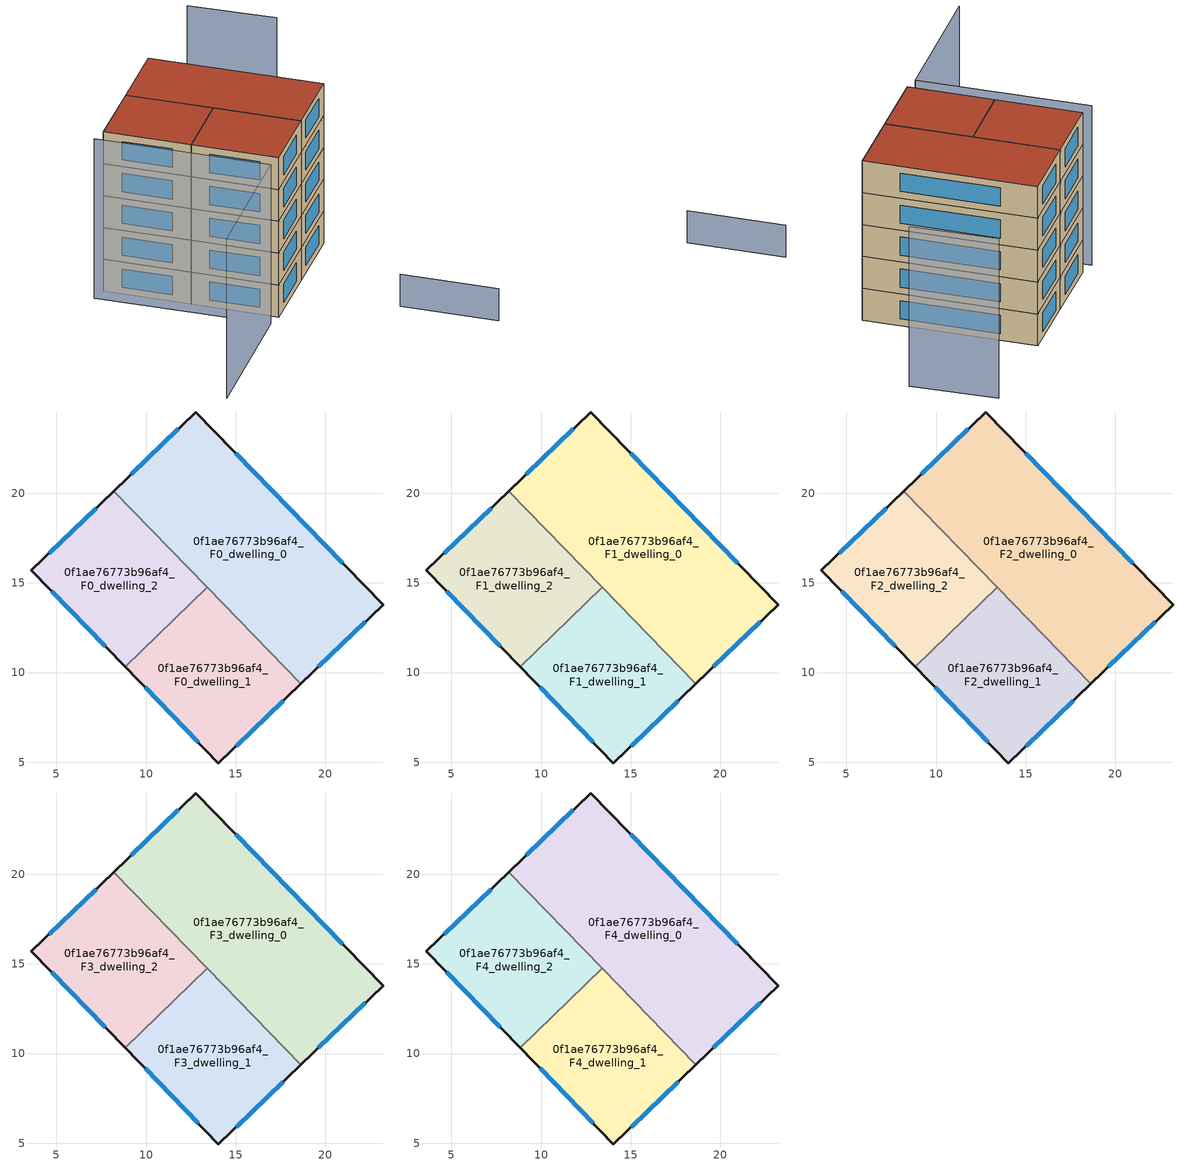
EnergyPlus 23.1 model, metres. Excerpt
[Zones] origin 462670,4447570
0f1ae76773b96af4_F0_dwelling_0
 floor ground (EU_floor_Construction): 12.78,24.53 23.21,13.79 18.62,9.37 8.19,20.11 z0
 wall outside (EU_wall_Construction): 18.62,9.37 23.21,13.79 12.78,24.53 8.19,20.11 z0:3
 wall to 0f1ae76773b96af4_F0_dwelling_1 (EU_wall_Construction): 13.4,14.75 18.62,9.37 z0:3
 wall to 0f1ae76773b96af4_F0_dwelling_2 (EU_wall_Construction): 8.19,20.11 13.4,14.75 z0:3
 window (EU_Window_Construction): 20.98,16.09 15.01,22.23 / 19.61,10.32 22.23,12.84 / 11.79,23.58 9.17,21.06 z0.64:2.36
0f1ae76773b96af4_F0_dwelling_1
 floor ground (EU_floor_Construction): 13.4,14.75 18.62,9.37 14.03,4.96 8.83,10.32 z0
 wall outside (EU_wall_Construction): 8.83,10.32 14.03,4.96 18.62,9.37 z0:3
 wall to 0f1ae76773b96af4_F0_dwelling_2 (EU_wall_Construction): 13.4,14.75 8.83,10.32 z0:3
 window (EU_Window_Construction): 15.02,5.9 17.64,8.43 / 9.94,9.17 12.92,6.1 z0.64:2.36
0f1ae76773b96af4_F0_dwelling_2
 floor ground (EU_floor_Construction): 8.19,20.11 13.4,14.75 8.83,10.32 3.6,15.7 z0
 wall outside (EU_wall_Construction): 8.19,20.11 3.6,15.7 8.83,10.32 z0:3
 window (EU_Window_Construction): 4.72,14.54 7.71,11.47 / 7.21,19.17 4.59,16.64 z0.64:2.36
0f1ae76773b96af4_F1_dwelling_0
 floor to 0f1ae76773b96af4_F0_dwelling_0 (EU_floor_Construction): 12.78,24.53 23.21,13.79 18.62,9.37 8.19,20.11 z3
 wall outside (EU_wall_Construction): 18.62,9.37 23.21,13.79 12.78,24.53 8.19,20.11 z3:6
 wall to 0f1ae76773b96af4_F1_dwelling_1 (EU_wall_Construction): 13.4,14.75 18.62,9.37 z3:6
 wall to 0f1ae76773b96af4_F1_dwelling_2 (EU_wall_Construction): 8.19,20.11 13.4,14.75 z3:6
 window (EU_Window_Construction): 20.98,16.09 15.01,22.23 / 19.61,10.32 22.23,12.84 / 11.79,23.58 9.17,21.06 z3.64:5.36
0f1ae76773b96af4_F1_dwelling_1
 floor to 0f1ae76773b96af4_F0_dwelling_1 (EU_floor_Construction): 13.4,14.75 18.62,9.37 14.03,4.96 8.83,10.32 z3
 wall outside (EU_wall_Construction): 8.83,10.32 14.03,4.96 18.62,9.37 z3:6
 wall to 0f1ae76773b96af4_F1_dwelling_2 (EU_wall_Construction): 13.4,14.75 8.83,10.32 z3:6
 window (EU_Window_Construction): 15.02,5.9 17.64,8.43 / 9.94,9.17 12.92,6.1 z3.64:5.36
0f1ae76773b96af4_F1_dwelling_2
 floor to 0f1ae76773b96af4_F0_dwelling_2 (EU_floor_Construction): 8.19,20.11 13.4,14.75 8.83,10.32 3.6,15.7 z3
 wall outside (EU_wall_Construction): 8.19,20.11 3.6,15.7 8.83,10.32 z3:6
 window (EU_Window_Construction): 4.72,14.54 7.71,11.47 / 7.21,19.17 4.59,16.64 z3.64:5.36
0f1ae76773b96af4_F2_dwelling_0
 floor to 0f1ae76773b96af4_F1_dwelling_0 (EU_floor_Construction): 12.78,24.53 23.21,13.79 18.62,9.37 8.19,20.11 z6
 wall outside (EU_wall_Construction): 18.62,9.37 23.21,13.79 12.78,24.53 8.19,20.11 z6:9
 wall to 0f1ae76773b96af4_F2_dwelling_1 (EU_wall_Construction): 13.4,14.75 18.62,9.37 z6:9
 wall to 0f1ae76773b96af4_F2_dwelling_2 (EU_wall_Construction): 8.19,20.11 13.4,14.75 z6:9
 window (EU_Window_Construction): 20.98,16.09 15.01,22.23 / 19.61,10.32 22.23,12.84 / 11.79,23.58 9.17,21.06 z6.64:8.36
0f1ae76773b96af4_F2_dwelling_1
 floor to 0f1ae76773b96af4_F1_dwelling_1 (EU_floor_Construction): 13.4,14.75 18.62,9.37 14.03,4.96 8.83,10.32 z6
 wall outside (EU_wall_Construction): 8.83,10.32 14.03,4.96 18.62,9.37 z6:9
 wall to 0f1ae76773b96af4_F2_dwelling_2 (EU_wall_Construction): 13.4,14.75 8.83,10.32 z6:9
 window (EU_Window_Construction): 15.02,5.9 17.64,8.43 / 9.94,9.17 12.92,6.1 z6.64:8.36
0f1ae76773b96af4_F2_dwelling_2
 floor to 0f1ae76773b96af4_F1_dwelling_2 (EU_floor_Construction): 8.19,20.11 13.4,14.75 8.83,10.32 3.6,15.7 z6
 wall outside (EU_wall_Construction): 8.19,20.11 3.6,15.7 8.83,10.32 z6:9
 window (EU_Window_Construction): 4.72,14.54 7.71,11.47 / 7.21,19.17 4.59,16.64 z6.64:8.36
0f1ae76773b96af4_F3_dwelling_0
 floor to 0f1ae76773b96af4_F2_dwelling_0 (EU_floor_Construction): 12.78,24.53 23.21,13.79 18.62,9.37 8.19,20.11 z9
 wall outside (EU_wall_Construction): 18.62,9.37 23.21,13.79 12.78,24.53 8.19,20.11 z9:12
 wall to 0f1ae76773b96af4_F3_dwelling_1 (EU_wall_Construction): 13.4,14.75 18.62,9.37 z9:12
 wall to 0f1ae76773b96af4_F3_dwelling_2 (EU_wall_Construction): 8.19,20.11 13.4,14.75 z9:12
 window (EU_Window_Construction): 20.98,16.09 15.01,22.23 / 19.61,10.32 22.23,12.84 / 11.79,23.58 9.17,21.06 z9.64:11.36
0f1ae76773b96af4_F3_dwelling_1
 floor to 0f1ae76773b96af4_F2_dwelling_1 (EU_floor_Construction): 13.4,14.75 18.62,9.37 14.03,4.96 8.83,10.32 z9
 wall outside (EU_wall_Construction): 8.83,10.32 14.03,4.96 18.62,9.37 z9:12
 wall to 0f1ae76773b96af4_F3_dwelling_2 (EU_wall_Construction): 13.4,14.75 8.83,10.32 z9:12
 window (EU_Window_Construction): 15.02,5.9 17.64,8.43 / 9.94,9.17 12.92,6.1 z9.64:11.36
0f1ae76773b96af4_F3_dwelling_2
 floor to 0f1ae76773b96af4_F2_dwelling_2 (EU_floor_Construction): 8.19,20.11 13.4,14.75 8.83,10.32 3.6,15.7 z9
 wall outside (EU_wall_Construction): 8.19,20.11 3.6,15.7 8.83,10.32 z9:12
 window (EU_Window_Construction): 4.72,14.54 7.71,11.47 / 7.21,19.17 4.59,16.64 z9.64:11.36
0f1ae76773b96af4_F4_dwelling_0
 floor to 0f1ae76773b96af4_F3_dwelling_0 (EU_floor_Construction): 12.78,24.53 23.21,13.79 18.62,9.37 8.19,20.11 z12
 wall outside (EU_wall_Construction): 18.62,9.37 23.21,13.79 12.78,24.53 8.19,20.11 z12:15
 wall to 0f1ae76773b96af4_F4_dwelling_1 (EU_wall_Construction): 13.4,14.75 18.62,9.37 z12:15
 wall to 0f1ae76773b96af4_F4_dwelling_2 (EU_wall_Construction): 8.19,20.11 13.4,14.75 z12:15
 window (EU_Window_Construction): 20.98,16.09 15.01,22.23 / 19.61,10.32 22.23,12.84 / 11.79,23.58 9.17,21.06 z12.64:14.36
 roof outside (EU_roof_Construction): 23.21,13.79 12.78,24.53 8.19,20.11 18.62,9.37 z15
0f1ae76773b96af4_F4_dwelling_1
 floor to 0f1ae76773b96af4_F3_dwelling_1 (EU_floor_Construction): 13.4,14.75 18.62,9.37 14.03,4.96 8.83,10.32 z12
 wall outside (EU_wall_Construction): 8.83,10.32 14.03,4.96 18.62,9.37 z12:15
 wall to 0f1ae76773b96af4_F4_dwelling_2 (EU_wall_Construction): 13.4,14.75 8.83,10.32 z12:15
 window (EU_Window_Construction): 15.02,5.9 17.64,8.43 / 9.94,9.17 12.92,6.1 z12.64:14.36
 roof outside (EU_roof_Construction): 18.62,9.37 13.4,14.75 8.83,10.32 14.03,4.96 z15
0f1ae76773b96af4_F4_dwelling_2
 floor to 0f1ae76773b96af4_F3_dwelling_2 (EU_floor_Construction): 8.19,20.11 13.4,14.75 8.83,10.32 3.6,15.7 z12
 wall outside (EU_wall_Construction): 8.19,20.11 3.6,15.7 8.83,10.32 z12:15
 window (EU_Window_Construction): 4.72,14.54 7.71,11.47 / 7.21,19.17 4.59,16.64 z12.64:14.36
 roof outside (EU_roof_Construction): 13.4,14.75 8.19,20.11 3.6,15.7 8.83,10.32 z15
shading: 23.58,1.61 29.41,-4.37 z0:3; 2.42,15.06 12.9,4.28 / 12.9,4.28 3.75,-4.6 / 25.19,25.15 19.79,30.44 z0:15
[Building]
EU S2 Campaign: North Axis=0; Terrain=City; Solar Distribution=FullExterior
[Site:Location]
Yerevan-Zvartnots.Intl.AP: Latitude=40.15; Longitude=44.383; Time Zone=4; Elevation=854
[SizingPeriod:WeatherFileDays]
AnnualSizingPeriod: Begin Month=1; Begin Day of Month=1; End Month=12; End Day of Month=31; Day of Week for Start Day=Monday; Use Weather File Daylight Saving Period=No; Use Weather File Rain and Snow Indicators=No
[MATERIAL]
EU_InternalMass_Material: Roughness=MediumRough; Thickness=0.1; Conductivity=1; Density=1800; Specific Heat=900; Thermal Absorptance=0.9; Solar Absorptance=0.7; Visible Absorptance=0.7
[MATERIAL:NOMASS] Roughness=MediumRough; Thermal Absorptance=0.9; Solar Absorptance=0.7; Visible Absorptance=0.7
Name | Thermal Resistance
EU_wall_NoMass | 1.05043
EU_roof_NoMass | 1.45357
EU_floor_NoMass | 0.478065
[WINDOWMATERIAL:SIMPLEGLAZINGSYSTEM]
EU_Window_SimpleGlazing: UFactor=2.5566; Solar Heat Gain Coefficient=0.75; Visible Transmittance=0.75
[CONSTRUCTION]
EU_wall_Construction: EU_wall_NoMass
EU_roof_Construction: EU_roof_NoMass
EU_floor_Construction: EU_floor_NoMass
EU_Window_Construction: EU_Window_SimpleGlazing
EU_InternalMass_Construction: EU_InternalMass_Material
[ZONE] Type=1; Multiplier=1; Ceiling Height=autocalculate; Floor Area=autocalculate; Part of Total Floor Area=Yes
Name | Volume
0f1ae76773b96af4_F0_dwelling_0; 0f1ae76773b96af4_F1_dwelling_0; 0f1ae76773b96af4_F2_dwelling_0; 0f1ae76773b96af4_F3_dwelling_0; 0f1ae76773b96af4_F4_dwelling_0 | 286.046
0f1ae76773b96af4_F0_dwelling_1; 0f1ae76773b96af4_F1_dwelling_1; 0f1ae76773b96af4_F2_dwelling_1; 0f1ae76773b96af4_F3_dwelling_1; 0f1ae76773b96af4_F4_dwelling_1 | 143.03
0f1ae76773b96af4_F0_dwelling_2; 0f1ae76773b96af4_F1_dwelling_2; 0f1ae76773b96af4_F2_dwelling_2; 0f1ae76773b96af4_F3_dwelling_2; 0f1ae76773b96af4_F4_dwelling_2 | 143.043
[INTERNALMASS] Construction=EU_InternalMass_Construction
Name | Zone or ZoneList | Surface Area
0f1ae76773b96af4_F0_dwelling_0_EU_InternalMass | 0f1ae76773b96af4_F0_dwelling_0 | 95.3486
0f1ae76773b96af4_F0_dwelling_1_EU_InternalMass | 0f1ae76773b96af4_F0_dwelling_1 | 47.6765
0f1ae76773b96af4_F0_dwelling_2_EU_InternalMass | 0f1ae76773b96af4_F0_dwelling_2 | 47.6809
0f1ae76773b96af4_F1_dwelling_0_EU_InternalMass | 0f1ae76773b96af4_F1_dwelling_0 | 95.3486
0f1ae76773b96af4_F1_dwelling_1_EU_InternalMass | 0f1ae76773b96af4_F1_dwelling_1 | 47.6765
0f1ae76773b96af4_F1_dwelling_2_EU_InternalMass | 0f1ae76773b96af4_F1_dwelling_2 | 47.6809
0f1ae76773b96af4_F2_dwelling_0_EU_InternalMass | 0f1ae76773b96af4_F2_dwelling_0 | 95.3486
0f1ae76773b96af4_F2_dwelling_1_EU_InternalMass | 0f1ae76773b96af4_F2_dwelling_1 | 47.6765
0f1ae76773b96af4_F2_dwelling_2_EU_InternalMass | 0f1ae76773b96af4_F2_dwelling_2 | 47.6809
0f1ae76773b96af4_F3_dwelling_0_EU_InternalMass | 0f1ae76773b96af4_F3_dwelling_0 | 95.3486
0f1ae76773b96af4_F3_dwelling_1_EU_InternalMass | 0f1ae76773b96af4_F3_dwelling_1 | 47.6765
0f1ae76773b96af4_F3_dwelling_2_EU_InternalMass | 0f1ae76773b96af4_F3_dwelling_2 | 47.6809
0f1ae76773b96af4_F4_dwelling_0_EU_InternalMass | 0f1ae76773b96af4_F4_dwelling_0 | 95.3486
0f1ae76773b96af4_F4_dwelling_1_EU_InternalMass | 0f1ae76773b96af4_F4_dwelling_1 | 47.6765
0f1ae76773b96af4_F4_dwelling_2_EU_InternalMass | 0f1ae76773b96af4_F4_dwelling_2 | 47.6809
[OTHEREQUIPMENT] Fuel Type=Electricity; Design Level Calculation Method=Watts/Area; Power per Zone Floor Area=1; Fraction Latent=0; Fraction Radiant=0; Fraction Lost=0; Carbon Dioxide Generation Rate=0; EndUse Subcategory=EU_Step8_InternalGains
Name | Zone or ZoneList or Space or SpaceList | Schedule
EU_Step8_InternalGain_0f1ae76773b96af4_F0_dwelling_0_f000 | 0f1ae76773b96af4_F0_dwelling_0 | EU_Step8_GainSchedule_0f1ae76773b96af4_F0_dwelling_0_f000
EU_Step8_InternalGain_0f1ae76773b96af4_F0_dwelling_1_f000 | 0f1ae76773b96af4_F0_dwelling_1 | EU_Step8_GainSchedule_0f1ae76773b96af4_F0_dwelling_1_f000
EU_Step8_InternalGain_0f1ae76773b96af4_F0_dwelling_2_f000 | 0f1ae76773b96af4_F0_dwelling_2 | EU_Step8_GainSchedule_0f1ae76773b96af4_F0_dwelling_2_f000
EU_Step8_InternalGain_0f1ae76773b96af4_F1_dwelling_0_f000 | 0f1ae76773b96af4_F1_dwelling_0 | EU_Step8_GainSchedule_0f1ae76773b96af4_F1_dwelling_0_f000
EU_Step8_InternalGain_0f1ae76773b96af4_F1_dwelling_1_f000 | 0f1ae76773b96af4_F1_dwelling_1 | EU_Step8_GainSchedule_0f1ae76773b96af4_F1_dwelling_1_f000
EU_Step8_InternalGain_0f1ae76773b96af4_F1_dwelling_2_f000 | 0f1ae76773b96af4_F1_dwelling_2 | EU_Step8_GainSchedule_0f1ae76773b96af4_F1_dwelling_2_f000
EU_Step8_InternalGain_0f1ae76773b96af4_F2_dwelling_0_f000 | 0f1ae76773b96af4_F2_dwelling_0 | EU_Step8_GainSchedule_0f1ae76773b96af4_F2_dwelling_0_f000
EU_Step8_InternalGain_0f1ae76773b96af4_F2_dwelling_1_f000 | 0f1ae76773b96af4_F2_dwelling_1 | EU_Step8_GainSchedule_0f1ae76773b96af4_F2_dwelling_1_f000
EU_Step8_InternalGain_0f1ae76773b96af4_F2_dwelling_2_f000 | 0f1ae76773b96af4_F2_dwelling_2 | EU_Step8_GainSchedule_0f1ae76773b96af4_F2_dwelling_2_f000
EU_Step8_InternalGain_0f1ae76773b96af4_F3_dwelling_0_f000 | 0f1ae76773b96af4_F3_dwelling_0 | EU_Step8_GainSchedule_0f1ae76773b96af4_F3_dwelling_0_f000
EU_Step8_InternalGain_0f1ae76773b96af4_F3_dwelling_1_f000 | 0f1ae76773b96af4_F3_dwelling_1 | EU_Step8_GainSchedule_0f1ae76773b96af4_F3_dwelling_1_f000
EU_Step8_InternalGain_0f1ae76773b96af4_F3_dwelling_2_f000 | 0f1ae76773b96af4_F3_dwelling_2 | EU_Step8_GainSchedule_0f1ae76773b96af4_F3_dwelling_2_f000
EU_Step8_InternalGain_0f1ae76773b96af4_F4_dwelling_0_f000 | 0f1ae76773b96af4_F4_dwelling_0 | EU_Step8_GainSchedule_0f1ae76773b96af4_F4_dwelling_0_f000
EU_Step8_InternalGain_0f1ae76773b96af4_F4_dwelling_1_f000 | 0f1ae76773b96af4_F4_dwelling_1 | EU_Step8_GainSchedule_0f1ae76773b96af4_F4_dwelling_1_f000
EU_Step8_InternalGain_0f1ae76773b96af4_F4_dwelling_2_f000 | 0f1ae76773b96af4_F4_dwelling_2 | EU_Step8_GainSchedule_0f1ae76773b96af4_F4_dwelling_2_f000
[ZONEVENTILATION:DESIGNFLOWRATE] Schedule=EU_AlwaysOn; Design Flow Rate Calculation Method=AirChanges/Hour; Air Changes per Hour=0.557805; Ventilation Type=Natural; Fan Pressure Rise=0; Fan Total Efficiency=1; Constant Term Coefficient=1; Temperature Term Coefficient=0; Velocity Term Coefficient=0; Velocity Squared Term Coefficient=0; Minimum Indoor Temperature=-100; Maximum Indoor Temperature=100; Delta Temperature=-100; Minimum Outdoor Temperature=-100; Maximum Outdoor Temperature=100; Maximum Wind Speed=40
Name | Zone or ZoneList or Space or SpaceList
EU_ConstantAir_0f1ae76773b96af4_F0_dwelling_0 | 0f1ae76773b96af4_F0_dwelling_0
EU_ConstantAir_0f1ae76773b96af4_F0_dwelling_1 | 0f1ae76773b96af4_F0_dwelling_1
EU_ConstantAir_0f1ae76773b96af4_F0_dwelling_2 | 0f1ae76773b96af4_F0_dwelling_2
EU_ConstantAir_0f1ae76773b96af4_F1_dwelling_0 | 0f1ae76773b96af4_F1_dwelling_0
EU_ConstantAir_0f1ae76773b96af4_F1_dwelling_1 | 0f1ae76773b96af4_F1_dwelling_1
EU_ConstantAir_0f1ae76773b96af4_F1_dwelling_2 | 0f1ae76773b96af4_F1_dwelling_2
EU_ConstantAir_0f1ae76773b96af4_F2_dwelling_0 | 0f1ae76773b96af4_F2_dwelling_0
EU_ConstantAir_0f1ae76773b96af4_F2_dwelling_1 | 0f1ae76773b96af4_F2_dwelling_1
EU_ConstantAir_0f1ae76773b96af4_F2_dwelling_2 | 0f1ae76773b96af4_F2_dwelling_2
EU_ConstantAir_0f1ae76773b96af4_F3_dwelling_0 | 0f1ae76773b96af4_F3_dwelling_0
EU_ConstantAir_0f1ae76773b96af4_F3_dwelling_1 | 0f1ae76773b96af4_F3_dwelling_1
EU_ConstantAir_0f1ae76773b96af4_F3_dwelling_2 | 0f1ae76773b96af4_F3_dwelling_2
EU_ConstantAir_0f1ae76773b96af4_F4_dwelling_0 | 0f1ae76773b96af4_F4_dwelling_0
EU_ConstantAir_0f1ae76773b96af4_F4_dwelling_1 | 0f1ae76773b96af4_F4_dwelling_1
EU_ConstantAir_0f1ae76773b96af4_F4_dwelling_2 | 0f1ae76773b96af4_F4_dwelling_2
[HVACTEMPLATE:THERMOSTAT] Constant Heating Setpoint=20; Constant Cooling Setpoint=50
EU_HeatOnly_0f1ae76773b96af4_F0_dwelling_0; EU_HeatOnly_0f1ae76773b96af4_F0_dwelling_1; EU_HeatOnly_0f1ae76773b96af4_F0_dwelling_2; EU_HeatOnly_0f1ae76773b96af4_F1_dwelling_0; EU_HeatOnly_0f1ae76773b96af4_F1_dwelling_1; EU_HeatOnly_0f1ae76773b96af4_F1_dwelling_2; EU_HeatOnly_0f1ae76773b96af4_F2_dwelling_0; EU_HeatOnly_0f1ae76773b96af4_F2_dwelling_1; EU_HeatOnly_0f1ae76773b96af4_F2_dwelling_2; EU_HeatOnly_0f1ae76773b96af4_F3_dwelling_0; EU_HeatOnly_0f1ae76773b96af4_F3_dwelling_1; EU_HeatOnly_0f1ae76773b96af4_F3_dwelling_2; EU_HeatOnly_0f1ae76773b96af4_F4_dwelling_0; EU_HeatOnly_0f1ae76773b96af4_F4_dwelling_1; EU_HeatOnly_0f1ae76773b96af4_F4_dwelling_2
[HVACTEMPLATE:ZONE:IDEALLOADSAIRSYSTEM] System Availability Schedule=EU_AlwaysOn; Maximum Heating Supply Air Temperature=50; Minimum Cooling Supply Air Temperature=13; Maximum Heating Supply Air Humidity Ratio=0.0156; Minimum Cooling Supply Air Humidity Ratio=0.0077; Heating Limit=NoLimit; Cooling Limit=NoLimit; Heating Availability Schedule=EU_AlwaysOn; Cooling Availability Schedule=EU_CoolingOff; Dehumidification Control Type=ConstantSensibleHeatRatio; Cooling Sensible Heat Ratio=0.7; Dehumidification Setpoint=60; Humidification Control Type=None; Humidification Setpoint=30; Outdoor Air Method=None; Outdoor Air Flow Rate per Person=0.00944; Outdoor Air Flow Rate per Zone Floor Area=0; Outdoor Air Flow Rate per Zone=0; Demand Controlled Ventilation Type=None; Outdoor Air Economizer Type=NoEconomizer; Heat Recovery Type=None; Sensible Heat Recovery Effectiveness=0.7; Latent Heat Recovery Effectiveness=0.65
Name | Template Thermostat
0f1ae76773b96af4_F0_dwelling_0 | EU_HeatOnly_0f1ae76773b96af4_F0_dwelling_0
0f1ae76773b96af4_F0_dwelling_1 | EU_HeatOnly_0f1ae76773b96af4_F0_dwelling_1
0f1ae76773b96af4_F0_dwelling_2 | EU_HeatOnly_0f1ae76773b96af4_F0_dwelling_2
0f1ae76773b96af4_F1_dwelling_0 | EU_HeatOnly_0f1ae76773b96af4_F1_dwelling_0
0f1ae76773b96af4_F1_dwelling_1 | EU_HeatOnly_0f1ae76773b96af4_F1_dwelling_1
0f1ae76773b96af4_F1_dwelling_2 | EU_HeatOnly_0f1ae76773b96af4_F1_dwelling_2
0f1ae76773b96af4_F2_dwelling_0 | EU_HeatOnly_0f1ae76773b96af4_F2_dwelling_0
0f1ae76773b96af4_F2_dwelling_1 | EU_HeatOnly_0f1ae76773b96af4_F2_dwelling_1
0f1ae76773b96af4_F2_dwelling_2 | EU_HeatOnly_0f1ae76773b96af4_F2_dwelling_2
0f1ae76773b96af4_F3_dwelling_0 | EU_HeatOnly_0f1ae76773b96af4_F3_dwelling_0
0f1ae76773b96af4_F3_dwelling_1 | EU_HeatOnly_0f1ae76773b96af4_F3_dwelling_1
0f1ae76773b96af4_F3_dwelling_2 | EU_HeatOnly_0f1ae76773b96af4_F3_dwelling_2
0f1ae76773b96af4_F4_dwelling_0 | EU_HeatOnly_0f1ae76773b96af4_F4_dwelling_0
0f1ae76773b96af4_F4_dwelling_1 | EU_HeatOnly_0f1ae76773b96af4_F4_dwelling_1
0f1ae76773b96af4_F4_dwelling_2 | EU_HeatOnly_0f1ae76773b96af4_F4_dwelling_2
[SIZING:ZONE] Zone Cooling Design Supply Air Temperature Input Method=SupplyAirTemperature; Zone Cooling Design Supply Air Temperature=13; Zone Heating Design Supply Air Temperature Input Method=SupplyAirTemperature; Zone Heating Design Supply Air Temperature=50; Zone Cooling Design Supply Air Humidity Ratio=0.008; Zone Heating Design Supply Air Humidity Ratio=0.008; Cooling Design Air Flow Method=DesignDay; Cooling Design Air Flow Rate=0; Cooling Minimum Air Flow per Zone Floor Area=0.000762; Cooling Minimum Air Flow=0; Cooling Minimum Air Flow Fraction=0.2; Heating Design Air Flow Method=DesignDay; Heating Design Air Flow Rate=0; Heating Maximum Air Flow per Zone Floor Area=0.002032; Heating Maximum Air Flow=0.141576; Heating Maximum Air Flow Fraction=0.3; Account for Dedicated Outdoor Air System=No; Dedicated Outdoor Air System Control Strategy=NeutralSupplyAir; Dedicated Outdoor Air Low Setpoint Temperature for Design=autosize; Dedicated Outdoor Air High Setpoint Temperature for Design=autosize; Zone Load Sizing Method=Sensible Load Only No Latent Load; Zone Latent Cooling Design Supply Air Humidity Ratio Input Method=HumidityRatioDifference; Zone Cooling Design Supply Air Humidity Ratio Difference=0.005; Zone Latent Heating Design Supply Air Humidity Ratio Input Method=HumidityRatioDifference; Zone Humidification Design Supply Air Humidity Ratio Difference=0.005
0f1ae76773b96af4_F0_dwelling_0; 0f1ae76773b96af4_F0_dwelling_1; 0f1ae76773b96af4_F0_dwelling_2; 0f1ae76773b96af4_F1_dwelling_0; 0f1ae76773b96af4_F1_dwelling_1; 0f1ae76773b96af4_F1_dwelling_2; 0f1ae76773b96af4_F2_dwelling_0; 0f1ae76773b96af4_F2_dwelling_1; 0f1ae76773b96af4_F2_dwelling_2; 0f1ae76773b96af4_F3_dwelling_0; 0f1ae76773b96af4_F3_dwelling_1; 0f1ae76773b96af4_F3_dwelling_2; 0f1ae76773b96af4_F4_dwelling_0; 0f1ae76773b96af4_F4_dwelling_1; 0f1ae76773b96af4_F4_dwelling_2
[SCHEDULE:CONSTANT]
Name | Hourly Value
EU_AlwaysOn | 1
EU_CoolingOff | 0
[SCHEDULE:FILE] Column Number=1; Rows to Skip at Top=0; Number of Hours of Data=8760; Column Separator=Comma; Interpolate to Timestep=No; Minutes per Item=60; Adjust Schedule for Daylight Savings=Yes
Name | File
EU_Step8_GainSchedule_0f1ae76773b96af4_F0_dwelling_0_f000 | ../../schedules/0f1ae76773b96af4/0f1ae76773b96af4_F0_dwelling_0_f000_gain.csv
EU_Step8_GainSchedule_0f1ae76773b96af4_F0_dwelling_1_f000 | ../../schedules/0f1ae76773b96af4/0f1ae76773b96af4_F0_dwelling_1_f000_gain.csv
EU_Step8_GainSchedule_0f1ae76773b96af4_F0_dwelling_2_f000 | ../../schedules/0f1ae76773b96af4/0f1ae76773b96af4_F0_dwelling_2_f000_gain.csv
EU_Step8_GainSchedule_0f1ae76773b96af4_F1_dwelling_0_f000 | ../../schedules/0f1ae76773b96af4/0f1ae76773b96af4_F1_dwelling_0_f000_gain.csv
EU_Step8_GainSchedule_0f1ae76773b96af4_F1_dwelling_1_f000 | ../../schedules/0f1ae76773b96af4/0f1ae76773b96af4_F1_dwelling_1_f000_gain.csv
EU_Step8_GainSchedule_0f1ae76773b96af4_F1_dwelling_2_f000 | ../../schedules/0f1ae76773b96af4/0f1ae76773b96af4_F1_dwelling_2_f000_gain.csv
EU_Step8_GainSchedule_0f1ae76773b96af4_F2_dwelling_0_f000 | ../../schedules/0f1ae76773b96af4/0f1ae76773b96af4_F2_dwelling_0_f000_gain.csv
EU_Step8_GainSchedule_0f1ae76773b96af4_F2_dwelling_1_f000 | ../../schedules/0f1ae76773b96af4/0f1ae76773b96af4_F2_dwelling_1_f000_gain.csv
EU_Step8_GainSchedule_0f1ae76773b96af4_F2_dwelling_2_f000 | ../../schedules/0f1ae76773b96af4/0f1ae76773b96af4_F2_dwelling_2_f000_gain.csv
EU_Step8_GainSchedule_0f1ae76773b96af4_F3_dwelling_0_f000 | ../../schedules/0f1ae76773b96af4/0f1ae76773b96af4_F3_dwelling_0_f000_gain.csv
EU_Step8_GainSchedule_0f1ae76773b96af4_F3_dwelling_1_f000 | ../../schedules/0f1ae76773b96af4/0f1ae76773b96af4_F3_dwelling_1_f000_gain.csv
EU_Step8_GainSchedule_0f1ae76773b96af4_F3_dwelling_2_f000 | ../../schedules/0f1ae76773b96af4/0f1ae76773b96af4_F3_dwelling_2_f000_gain.csv
EU_Step8_GainSchedule_0f1ae76773b96af4_F4_dwelling_0_f000 | ../../schedules/0f1ae76773b96af4/0f1ae76773b96af4_F4_dwelling_0_f000_gain.csv
EU_Step8_GainSchedule_0f1ae76773b96af4_F4_dwelling_1_f000 | ../../schedules/0f1ae76773b96af4/0f1ae76773b96af4_F4_dwelling_1_f000_gain.csv
EU_Step8_GainSchedule_0f1ae76773b96af4_F4_dwelling_2_f000 | ../../schedules/0f1ae76773b96af4/0f1ae76773b96af4_F4_dwelling_2_f000_gain.csv
